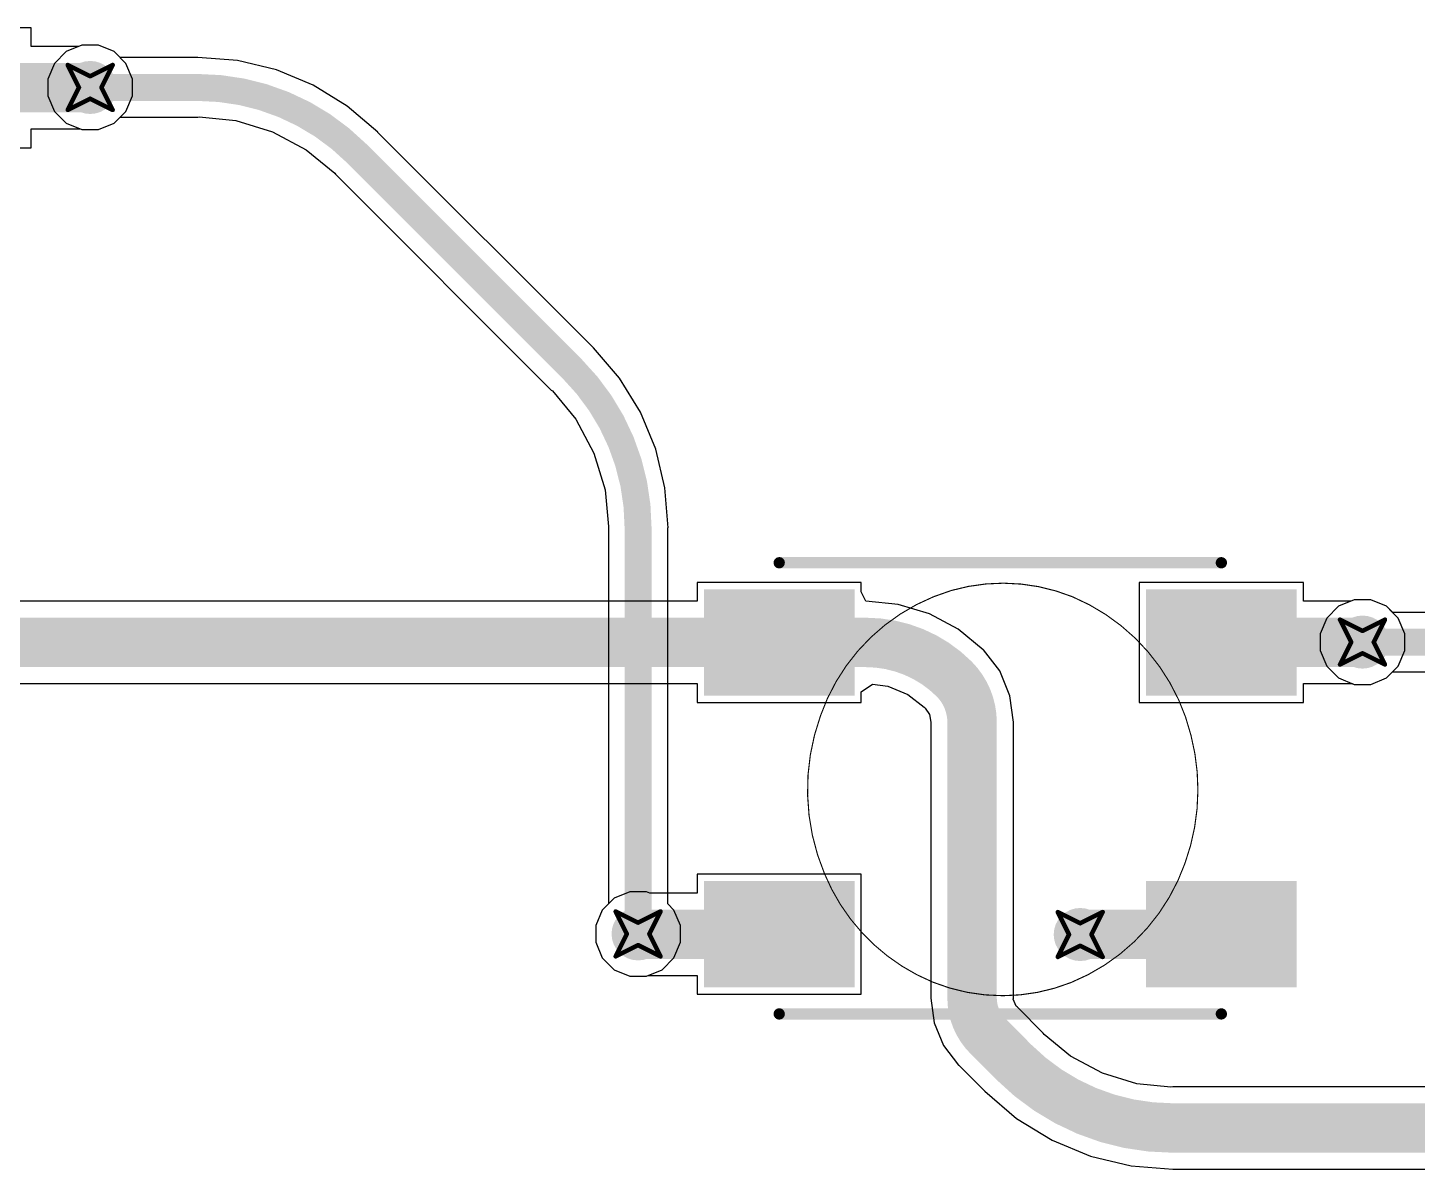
# Model space of a CAD drawing. Header units: inches. Extents: x -11 to 1110, y -7 to 455.
# Drawn here: x 547.38 to 563.1, y 180.33 to 193.24 of the extents above; entities that cross this region are included whole.
import ezdxf

# ---------------------------------------------------------------- set-up
doc = ezdxf.new("R2010")
doc.units = ezdxf.units.IN
for name, color, linetype in [('Bottom Layer', 5, 'Continuous'), ('Drill Drawing', 1, 'Continuous'), ('Mechanical 7', 56, 'Continuous'), ('Top Layer', 1, 'Continuous'), ('Top Overlay', 2, 'Continuous'), ('Top Paste', 8, 'Continuous'), ('Top Solder', 216, 'Continuous'), ('Via Holes', 16, 'Continuous')]:
    doc.layers.add(name, color=color, linetype=linetype)

msp = doc.modelspace()

# ---------------------------------------------------------------- hatches: boundary and pattern name
at = {"layer": 'Bottom Layer'}
h = msp.add_hatch(color=5, dxfattribs=at)
edge = h.paths.add_edge_path()
edge.add_arc((548.09, 192.566), 0.3, 0, 360)
h = msp.add_hatch(color=5, dxfattribs=at)
edge = h.paths.add_edge_path()
edge.add_arc((562.478, 186.294), 0.3, 0, 360)
h = msp.add_hatch(color=5, dxfattribs=at)
edge = h.paths.add_edge_path()
edge.add_arc((554.286, 182.994), 0.3, 0, 360)
h = msp.add_hatch(color=5, dxfattribs=at)
edge = h.paths.add_edge_path()
edge.add_arc((559.286, 182.987), 0.3, 0, 360)
at = {"layer": 'Top Layer'}
h = msp.add_hatch(color=1, dxfattribs=at)
edge = h.paths.add_edge_path()
edge.add_arc((548.09, 192.566), 0.3, 0, 360)
for points in [[(555.132, 186.79), (556.632, 186.79), (556.632, 185.79), (555.132, 185.79)], [(561.632, 185.79), (560.132, 185.79), (560.132, 186.79), (561.632, 186.79)], [(555.132, 183.49), (556.632, 183.49), (556.632, 182.49), (555.132, 182.49)], [(560.132, 183.49), (561.632, 183.49), (561.632, 182.49), (560.132, 182.49)]]:
    msp.add_hatch(color=1, dxfattribs=at).paths.add_polyline_path(points)
h = msp.add_hatch(color=1, dxfattribs=at)
edge = h.paths.add_edge_path()
edge.add_arc((562.478, 186.294), 0.3, 0, 360)
h = msp.add_hatch(color=1, dxfattribs=at)
edge = h.paths.add_edge_path()
edge.add_arc((554.286, 182.994), 0.3, 0, 360)
h = msp.add_hatch(color=1, dxfattribs=at)
edge = h.paths.add_edge_path()
edge.add_arc((559.286, 182.987), 0.3, 0, 360)
at = {"layer": 'Top Paste'}
for points in [[(555.132, 186.79), (556.632, 186.79), (556.632, 185.79), (555.132, 185.79)], [(561.632, 185.79), (560.132, 185.79), (560.132, 186.79), (561.632, 186.79)], [(555.132, 183.49), (556.632, 183.49), (556.632, 182.49), (555.132, 182.49)], [(560.132, 183.49), (561.632, 183.49), (561.632, 182.49), (560.132, 182.49)]]:
    msp.add_hatch(color=8, dxfattribs=at).paths.add_polyline_path(points)
at = {"layer": 'Top Solder'}
for points in [[(555.03, 186.892), (556.734, 186.892), (556.734, 185.689), (555.03, 185.689)], [(561.734, 185.689), (560.03, 185.689), (560.03, 186.892), (561.734, 186.892)], [(555.03, 183.592), (556.734, 183.592), (556.734, 182.389), (555.03, 182.389)], [(560.03, 183.592), (561.734, 183.592), (561.734, 182.389), (560.03, 182.389)]]:
    msp.add_hatch(color=216, dxfattribs=at).paths.add_polyline_path(points)
at = {"layer": 'Via Holes'}
h = msp.add_hatch(color=7, dxfattribs=at)
edge = h.paths.add_edge_path()
edge.add_arc((548.09, 192.566), 0.15, 0, 360)
h = msp.add_hatch(color=7, dxfattribs=at)
edge = h.paths.add_edge_path()
edge.add_arc((562.478, 186.294), 0.15, 0, 360)
h = msp.add_hatch(color=7, dxfattribs=at)
edge = h.paths.add_edge_path()
edge.add_arc((554.286, 182.994), 0.15, 0, 360)
h = msp.add_hatch(color=7, dxfattribs=at)
edge = h.paths.add_edge_path()
edge.add_arc((559.286, 182.987), 0.15, 0, 360)

# ---------------------------------------------------------------- linework, layer by layer
at = {"layer": 'Bottom Layer'}
for p, q in [((547.82, 192.971), (547.685, 192.837)), ((547.995, 193.044), (547.82, 192.971)), ((548.185, 193.044), (547.995, 193.044)), ((548.361, 192.971), (548.185, 193.044)), ((548.429, 192.903), (548.361, 192.971)), ((547.685, 192.837), (547.613, 192.661)), ((549.306, 192.903), (548.429, 192.903)), ((549.756, 192.87), (549.306, 192.905)), ((549.306, 192.905), (549.306, 192.903)), ((550.196, 192.765), (549.756, 192.87)), ((547.613, 192.661), (547.613, 192.471)), ((550.613, 192.592), (550.196, 192.765)), ((550.998, 192.356), (550.613, 192.592)), ((547.613, 192.471), (547.685, 192.296)), ((551.342, 192.062), (550.998, 192.356)), ((547.685, 192.296), (547.82, 192.161)), ((547.82, 192.161), (547.995, 192.089)), ((548.185, 192.089), (548.361, 192.161)), ((548.361, 192.161), (548.429, 192.23)), ((548.429, 192.23), (549.306, 192.23)), ((549.306, 192.23), (549.321, 192.233)), ((549.321, 192.233), (549.737, 192.192)), ((549.737, 192.192), (550.151, 192.066)), ((547.995, 192.089), (548.185, 192.089)), ((550.151, 192.066), (550.533, 191.862)), ((551.34, 192.061), (551.342, 192.062)), ((553.78, 189.62), (551.34, 192.061)), ((550.533, 191.862), (550.856, 191.597)), ((550.856, 191.597), (550.864, 191.584)), ((550.864, 191.584), (553.304, 189.144)), ((553.782, 189.622), (553.78, 189.62)), ((554.076, 189.278), (553.782, 189.622)), ((554.312, 188.893), (554.076, 189.278)), ((553.304, 189.144), (553.317, 189.136)), ((553.317, 189.136), (553.582, 188.813)), ((554.485, 188.476), (554.312, 188.893)), ((553.582, 188.813), (553.786, 188.431)), ((553.786, 188.431), (553.912, 188.017)), ((554.59, 188.037), (554.485, 188.476)), ((553.912, 188.017), (553.953, 187.601)), ((554.625, 187.586), (554.59, 188.037)), ((553.953, 187.601), (553.95, 187.586)), ((553.95, 187.586), (553.95, 183.333)), ((554.623, 183.333), (554.623, 187.586)), ((554.623, 187.586), (554.625, 187.586)), ((562.207, 186.699), (562.073, 186.564)), ((562.383, 186.771), (562.207, 186.699)), ((562.573, 186.771), (562.383, 186.771)), ((562.748, 186.699), (562.573, 186.771)), ((562.817, 186.63), (562.748, 186.699)), ((562.073, 186.564), (562, 186.389)), ((563.275, 186.63), (562.817, 186.63)), ((562, 186.389), (562, 186.199)), ((562, 186.199), (562.073, 186.023)), ((562.073, 186.023), (562.207, 185.889)), ((562.207, 185.889), (562.383, 185.816)), ((562.573, 185.816), (562.748, 185.889)), ((562.748, 185.889), (562.817, 185.957)), ((562.817, 185.957), (563.275, 185.957)), ((562.383, 185.816), (562.573, 185.816)), ((553.881, 183.264), (553.809, 183.089)), ((553.95, 183.333), (553.881, 183.264)), ((554.691, 183.264), (554.623, 183.333)), ((554.764, 183.089), (554.691, 183.264)), ((553.809, 183.089), (553.809, 182.899)), ((554.764, 182.899), (554.764, 183.089)), ((553.809, 182.899), (553.881, 182.723)), ((554.691, 182.723), (554.764, 182.899)), ((553.881, 182.723), (554.016, 182.589)), ((554.016, 182.589), (554.191, 182.516)), ((554.381, 182.516), (554.557, 182.589)), ((554.557, 182.589), (554.691, 182.723)), ((554.191, 182.516), (554.381, 182.516))]:
    msp.add_line(p, q, dxfattribs=at)
for points in [[(548.09, 192.566, 0.305, 0.305, 0), (549.306, 192.566, 0.305, 0.305, 0)], [(549.306, 192.566, 0.305, 0.305, -0.198912), (551.102, 191.822, 0.305, 0.305, 0)], [(551.102, 191.822, 0.305, 0.305, 0), (553.542, 189.382, 0.305, 0.305, 0)], [(553.542, 189.382, 0.305, 0.305, -0.198912), (554.286, 187.586, 0.305, 0.305, 0)], [(554.286, 182.994, 0.305, 0.305, 0), (554.286, 187.586, 0.305, 0.305, 0)], [(562.478, 186.294, 0.305, 0.305, 0), (563.275, 186.294, 0.305, 0.305, 0)]]:
    msp.add_lwpolyline(points, format="xyseb", dxfattribs=at)
for points in [[(548.014, 192.566, 0.152, 0.152, 1), (548.167, 192.566, 0.152, 0.152, 1)], [(549.23, 192.566, 0.152, 0.152, 1), (549.382, 192.566, 0.152, 0.152, 1)], [(549.23, 192.566, 0.152, 0.152, 1), (549.382, 192.566, 0.152, 0.152, 1)], [(551.026, 191.822, 0.152, 0.152, 1), (551.178, 191.822, 0.152, 0.152, 1)], [(551.026, 191.822, 0.152, 0.152, 1), (551.178, 191.822, 0.152, 0.152, 1)], [(553.466, 189.382, 0.152, 0.152, 1), (553.619, 189.382, 0.152, 0.152, 1)], [(553.466, 189.382, 0.152, 0.152, 1), (553.619, 189.382, 0.152, 0.152, 1)], [(554.21, 187.586, 0.152, 0.152, 1), (554.363, 187.586, 0.152, 0.152, 1)], [(554.21, 187.586, 0.152, 0.152, 1), (554.363, 187.586, 0.152, 0.152, 1)], [(562.401, 186.294, 0.152, 0.152, 1), (562.554, 186.294, 0.152, 0.152, 1)], [(554.21, 182.994, 0.152, 0.152, 1), (554.363, 182.994, 0.152, 0.152, 1)]]:
    msp.add_lwpolyline(points, format="xyseb", close=True, dxfattribs=at)
at = {"layer": 'Drill Drawing'}
for points in [[(547.836, 192.82, 0.0508, 0.0508, 0), (548.09, 192.693, 0.0508, 0.0508, 0)], [(547.836, 192.82, 0.0508, 0.0508, 0), (547.963, 192.566, 0.0508, 0.0508, 0)], [(548.09, 192.693, 0.0508, 0.0508, 0), (548.344, 192.82, 0.0508, 0.0508, 0)], [(548.217, 192.566, 0.0508, 0.0508, 0), (548.344, 192.82, 0.0508, 0.0508, 0)], [(547.836, 192.312, 0.0508, 0.0508, 0), (547.963, 192.566, 0.0508, 0.0508, 0)], [(548.217, 192.566, 0.0508, 0.0508, 0), (548.344, 192.312, 0.0508, 0.0508, 0)], [(547.836, 192.312, 0.0508, 0.0508, 0), (548.09, 192.439, 0.0508, 0.0508, 0)], [(548.09, 192.439, 0.0508, 0.0508, 0), (548.344, 192.312, 0.0508, 0.0508, 0)], [(562.224, 186.548, 0.0508, 0.0508, 0), (562.478, 186.421, 0.0508, 0.0508, 0)], [(562.224, 186.548, 0.0508, 0.0508, 0), (562.351, 186.294, 0.0508, 0.0508, 0)], [(562.478, 186.421, 0.0508, 0.0508, 0), (562.732, 186.548, 0.0508, 0.0508, 0)], [(562.605, 186.294, 0.0508, 0.0508, 0), (562.732, 186.548, 0.0508, 0.0508, 0)], [(562.224, 186.04, 0.0508, 0.0508, 0), (562.351, 186.294, 0.0508, 0.0508, 0)], [(562.224, 186.04, 0.0508, 0.0508, 0), (562.478, 186.167, 0.0508, 0.0508, 0)], [(562.478, 186.167, 0.0508, 0.0508, 0), (562.732, 186.04, 0.0508, 0.0508, 0)], [(562.605, 186.294, 0.0508, 0.0508, 0), (562.732, 186.04, 0.0508, 0.0508, 0)], [(554.032, 183.248, 0.0508, 0.0508, 0), (554.286, 183.121, 0.0508, 0.0508, 0)], [(554.032, 183.248, 0.0508, 0.0508, 0), (554.159, 182.994, 0.0508, 0.0508, 0)], [(554.286, 183.121, 0.0508, 0.0508, 0), (554.54, 183.248, 0.0508, 0.0508, 0)], [(554.413, 182.994, 0.0508, 0.0508, 0), (554.54, 183.248, 0.0508, 0.0508, 0)], [(559.032, 183.241, 0.0508, 0.0508, 0), (559.286, 183.114, 0.0508, 0.0508, 0)], [(559.032, 183.241, 0.0508, 0.0508, 0), (559.159, 182.987, 0.0508, 0.0508, 0)], [(559.286, 183.114, 0.0508, 0.0508, 0), (559.54, 183.241, 0.0508, 0.0508, 0)], [(559.413, 182.987, 0.0508, 0.0508, 0), (559.54, 183.241, 0.0508, 0.0508, 0)], [(554.032, 182.74, 0.0508, 0.0508, 0), (554.159, 182.994, 0.0508, 0.0508, 0)], [(554.032, 182.74, 0.0508, 0.0508, 0), (554.286, 182.867, 0.0508, 0.0508, 0)], [(554.286, 182.867, 0.0508, 0.0508, 0), (554.54, 182.74, 0.0508, 0.0508, 0)], [(554.413, 182.994, 0.0508, 0.0508, 0), (554.54, 182.74, 0.0508, 0.0508, 0)], [(559.032, 182.733, 0.0508, 0.0508, 0), (559.159, 182.987, 0.0508, 0.0508, 0)], [(559.413, 182.987, 0.0508, 0.0508, 0), (559.54, 182.733, 0.0508, 0.0508, 0)], [(559.032, 182.733, 0.0508, 0.0508, 0), (559.286, 182.86, 0.0508, 0.0508, 0)], [(559.286, 182.86, 0.0508, 0.0508, 0), (559.54, 182.733, 0.0508, 0.0508, 0)]]:
    msp.add_lwpolyline(points, format="xyseb", dxfattribs=at)
for points in [[(547.824, 192.82, 0.0254, 0.0254, 1), (547.849, 192.82, 0.0254, 0.0254, 1)], [(547.824, 192.82, 0.0254, 0.0254, 1), (547.849, 192.82, 0.0254, 0.0254, 1)], [(548.332, 192.82, 0.0254, 0.0254, 1), (548.357, 192.82, 0.0254, 0.0254, 1)], [(548.332, 192.82, 0.0254, 0.0254, 1), (548.357, 192.82, 0.0254, 0.0254, 1)], [(548.078, 192.693, 0.0254, 0.0254, 1), (548.103, 192.693, 0.0254, 0.0254, 1)], [(548.078, 192.693, 0.0254, 0.0254, 1), (548.103, 192.693, 0.0254, 0.0254, 1)], [(547.951, 192.566, 0.0254, 0.0254, 1), (547.976, 192.566, 0.0254, 0.0254, 1)], [(547.951, 192.566, 0.0254, 0.0254, 1), (547.976, 192.566, 0.0254, 0.0254, 1)], [(548.205, 192.566, 0.0254, 0.0254, 1), (548.23, 192.566, 0.0254, 0.0254, 1)], [(548.205, 192.566, 0.0254, 0.0254, 1), (548.23, 192.566, 0.0254, 0.0254, 1)], [(547.824, 192.312, 0.0254, 0.0254, 1), (547.849, 192.312, 0.0254, 0.0254, 1)], [(547.824, 192.312, 0.0254, 0.0254, 1), (547.849, 192.312, 0.0254, 0.0254, 1)], [(548.078, 192.439, 0.0254, 0.0254, 1), (548.103, 192.439, 0.0254, 0.0254, 1)], [(548.078, 192.439, 0.0254, 0.0254, 1), (548.103, 192.439, 0.0254, 0.0254, 1)], [(548.332, 192.312, 0.0254, 0.0254, 1), (548.357, 192.312, 0.0254, 0.0254, 1)], [(548.332, 192.312, 0.0254, 0.0254, 1), (548.357, 192.312, 0.0254, 0.0254, 1)], [(562.211, 186.548, 0.0254, 0.0254, 1), (562.236, 186.548, 0.0254, 0.0254, 1)], [(562.211, 186.548, 0.0254, 0.0254, 1), (562.236, 186.548, 0.0254, 0.0254, 1)], [(562.719, 186.548, 0.0254, 0.0254, 1), (562.744, 186.548, 0.0254, 0.0254, 1)], [(562.719, 186.548, 0.0254, 0.0254, 1), (562.744, 186.548, 0.0254, 0.0254, 1)], [(562.465, 186.421, 0.0254, 0.0254, 1), (562.49, 186.421, 0.0254, 0.0254, 1)], [(562.465, 186.421, 0.0254, 0.0254, 1), (562.49, 186.421, 0.0254, 0.0254, 1)], [(562.338, 186.294, 0.0254, 0.0254, 1), (562.363, 186.294, 0.0254, 0.0254, 1)], [(562.338, 186.294, 0.0254, 0.0254, 1), (562.363, 186.294, 0.0254, 0.0254, 1)], [(562.465, 186.167, 0.0254, 0.0254, 1), (562.49, 186.167, 0.0254, 0.0254, 1)], [(562.465, 186.167, 0.0254, 0.0254, 1), (562.49, 186.167, 0.0254, 0.0254, 1)], [(562.592, 186.294, 0.0254, 0.0254, 1), (562.617, 186.294, 0.0254, 0.0254, 1)], [(562.592, 186.294, 0.0254, 0.0254, 1), (562.617, 186.294, 0.0254, 0.0254, 1)], [(562.211, 186.04, 0.0254, 0.0254, 1), (562.236, 186.04, 0.0254, 0.0254, 1)], [(562.211, 186.04, 0.0254, 0.0254, 1), (562.236, 186.04, 0.0254, 0.0254, 1)], [(562.719, 186.04, 0.0254, 0.0254, 1), (562.744, 186.04, 0.0254, 0.0254, 1)], [(562.719, 186.04, 0.0254, 0.0254, 1), (562.744, 186.04, 0.0254, 0.0254, 1)], [(554.02, 183.248, 0.0254, 0.0254, 1), (554.045, 183.248, 0.0254, 0.0254, 1)], [(554.02, 183.248, 0.0254, 0.0254, 1), (554.045, 183.248, 0.0254, 0.0254, 1)], [(554.528, 183.248, 0.0254, 0.0254, 1), (554.553, 183.248, 0.0254, 0.0254, 1)], [(554.528, 183.248, 0.0254, 0.0254, 1), (554.553, 183.248, 0.0254, 0.0254, 1)], [(559.02, 183.241, 0.0254, 0.0254, 1), (559.045, 183.241, 0.0254, 0.0254, 1)], [(559.02, 183.241, 0.0254, 0.0254, 1), (559.045, 183.241, 0.0254, 0.0254, 1)], [(559.528, 183.241, 0.0254, 0.0254, 1), (559.553, 183.241, 0.0254, 0.0254, 1)], [(559.528, 183.241, 0.0254, 0.0254, 1), (559.553, 183.241, 0.0254, 0.0254, 1)], [(554.274, 183.121, 0.0254, 0.0254, 1), (554.299, 183.121, 0.0254, 0.0254, 1)], [(554.274, 183.121, 0.0254, 0.0254, 1), (554.299, 183.121, 0.0254, 0.0254, 1)], [(559.274, 183.114, 0.0254, 0.0254, 1), (559.299, 183.114, 0.0254, 0.0254, 1)], [(559.274, 183.114, 0.0254, 0.0254, 1), (559.299, 183.114, 0.0254, 0.0254, 1)], [(554.147, 182.994, 0.0254, 0.0254, 1), (554.172, 182.994, 0.0254, 0.0254, 1)], [(554.147, 182.994, 0.0254, 0.0254, 1), (554.172, 182.994, 0.0254, 0.0254, 1)], [(554.274, 182.867, 0.0254, 0.0254, 1), (554.299, 182.867, 0.0254, 0.0254, 1)], [(554.274, 182.867, 0.0254, 0.0254, 1), (554.299, 182.867, 0.0254, 0.0254, 1)], [(554.401, 182.994, 0.0254, 0.0254, 1), (554.426, 182.994, 0.0254, 0.0254, 1)], [(554.401, 182.994, 0.0254, 0.0254, 1), (554.426, 182.994, 0.0254, 0.0254, 1)], [(559.147, 182.987, 0.0254, 0.0254, 1), (559.172, 182.987, 0.0254, 0.0254, 1)], [(559.147, 182.987, 0.0254, 0.0254, 1), (559.172, 182.987, 0.0254, 0.0254, 1)], [(559.401, 182.987, 0.0254, 0.0254, 1), (559.426, 182.987, 0.0254, 0.0254, 1)], [(559.401, 182.987, 0.0254, 0.0254, 1), (559.426, 182.987, 0.0254, 0.0254, 1)], [(554.02, 182.74, 0.0254, 0.0254, 1), (554.045, 182.74, 0.0254, 0.0254, 1)], [(554.02, 182.74, 0.0254, 0.0254, 1), (554.045, 182.74, 0.0254, 0.0254, 1)], [(554.528, 182.74, 0.0254, 0.0254, 1), (554.553, 182.74, 0.0254, 0.0254, 1)], [(554.528, 182.74, 0.0254, 0.0254, 1), (554.553, 182.74, 0.0254, 0.0254, 1)], [(559.02, 182.733, 0.0254, 0.0254, 1), (559.045, 182.733, 0.0254, 0.0254, 1)], [(559.02, 182.733, 0.0254, 0.0254, 1), (559.045, 182.733, 0.0254, 0.0254, 1)], [(559.274, 182.86, 0.0254, 0.0254, 1), (559.299, 182.86, 0.0254, 0.0254, 1)], [(559.274, 182.86, 0.0254, 0.0254, 1), (559.299, 182.86, 0.0254, 0.0254, 1)], [(559.528, 182.733, 0.0254, 0.0254, 1), (559.553, 182.733, 0.0254, 0.0254, 1)], [(559.528, 182.733, 0.0254, 0.0254, 1), (559.553, 182.733, 0.0254, 0.0254, 1)]]:
    msp.add_lwpolyline(points, format="xyseb", close=True, dxfattribs=at)
at = {"layer": 'Mechanical 7'}
for points in [[(556.349, 185.461, 0.0127, 0.0127, -0.240893), (557.827, 186.877, 0.0127, 0.0127, 0)], [(557.827, 186.877, 0.0127, 0.0127, -0.168573), (559.197, 186.807, 0.0127, 0.0127, 0)], [(559.197, 186.807, 0.0127, 0.0127, -0.237409), (560.538, 185.241, 0.0127, 0.0127, 0)], [(556.394, 183.675, 0.0127, 0.0127, -0.188726), (556.349, 185.461, 0.0127, 0.0127, 0)], [(560.538, 185.241, 0.0127, 0.0127, -0.151742), (560.471, 183.794, 0.0127, 0.0127, 0)], [(557.62, 182.448, 0.0127, 0.0127, -0.200383), (556.394, 183.675, 0.0127, 0.0127, 0)], [(560.471, 183.794, 0.0127, 0.0127, -0.214917), (559.182, 182.444, 0.0127, 0.0127, 0)], [(558.41, 182.295, 0.0127, 0.0127, -0.096553), (557.62, 182.448, 0.0127, 0.0127, 0)], [(559.182, 182.444, 0.0127, 0.0127, -0.094705), (558.41, 182.295, 0.0127, 0.0127, 0)]]:
    msp.add_lwpolyline(points, format="xyseb", dxfattribs=at)
for points in [[(557.824, 186.877, 0.00635, 0.00635, 1), (557.831, 186.877, 0.00635, 0.00635, 1)], [(557.824, 186.877, 0.00635, 0.00635, 1), (557.831, 186.877, 0.00635, 0.00635, 1)], [(559.194, 186.807, 0.00635, 0.00635, 1), (559.2, 186.807, 0.00635, 0.00635, 1)], [(559.194, 186.807, 0.00635, 0.00635, 1), (559.2, 186.807, 0.00635, 0.00635, 1)], [(556.346, 185.461, 0.00635, 0.00635, 1), (556.352, 185.461, 0.00635, 0.00635, 1)], [(556.346, 185.461, 0.00635, 0.00635, 1), (556.352, 185.461, 0.00635, 0.00635, 1)], [(560.535, 185.241, 0.00635, 0.00635, 1), (560.542, 185.241, 0.00635, 0.00635, 1)], [(560.535, 185.241, 0.00635, 0.00635, 1), (560.542, 185.241, 0.00635, 0.00635, 1)], [(556.391, 183.675, 0.00635, 0.00635, 1), (556.397, 183.675, 0.00635, 0.00635, 1)], [(556.391, 183.675, 0.00635, 0.00635, 1), (556.397, 183.675, 0.00635, 0.00635, 1)], [(560.467, 183.794, 0.00635, 0.00635, 1), (560.474, 183.794, 0.00635, 0.00635, 1)], [(560.467, 183.794, 0.00635, 0.00635, 1), (560.474, 183.794, 0.00635, 0.00635, 1)], [(557.617, 182.448, 0.00635, 0.00635, 1), (557.623, 182.448, 0.00635, 0.00635, 1)], [(557.617, 182.448, 0.00635, 0.00635, 1), (557.623, 182.448, 0.00635, 0.00635, 1)], [(559.179, 182.444, 0.00635, 0.00635, 1), (559.185, 182.444, 0.00635, 0.00635, 1)], [(559.179, 182.444, 0.00635, 0.00635, 1), (559.185, 182.444, 0.00635, 0.00635, 1)], [(558.407, 182.295, 0.00635, 0.00635, 1), (558.413, 182.295, 0.00635, 0.00635, 1)], [(558.407, 182.295, 0.00635, 0.00635, 1), (558.413, 182.295, 0.00635, 0.00635, 1)]]:
    msp.add_lwpolyline(points, format="xyseb", close=True, dxfattribs=at)
at = {"layer": 'Top Layer'}
for p, q in [((547.423, 193.241), (545.567, 193.241)), ((547.423, 193.029), (547.423, 193.241)), ((547.959, 193.029), (547.423, 193.029)), ((547.995, 193.044), (547.959, 193.029)), ((548.185, 193.044), (547.995, 193.044)), ((548.361, 192.971), (548.185, 193.044)), ((548.495, 192.837), (548.361, 192.971)), ((548.568, 192.661), (548.495, 192.837)), ((548.568, 192.471), (548.568, 192.661)), ((548.495, 192.296), (548.568, 192.471)), ((548.185, 192.089), (548.361, 192.161)), ((548.361, 192.161), (548.495, 192.296)), ((547.423, 191.885), (547.423, 192.097)), ((547.423, 192.097), (547.975, 192.097)), ((547.975, 192.097), (547.995, 192.089)), ((547.995, 192.089), (548.185, 192.089)), ((545.567, 191.885), (547.423, 191.885)), ((556.81, 186.968), (554.954, 186.968)), ((554.954, 186.968), (554.954, 186.756)), ((556.81, 186.861), (556.81, 186.968)), ((556.863, 186.756), (556.81, 186.861)), ((561.81, 186.968), (559.954, 186.968)), ((559.954, 186.968), (559.954, 185.612)), ((561.81, 186.756), (561.81, 186.968)), ((554.954, 186.756), (545.24, 186.756)), ((557.229, 186.72), (556.863, 186.756)), ((557.581, 186.614), (557.229, 186.72)), ((562.346, 186.756), (561.81, 186.756)), ((562.383, 186.771), (562.346, 186.756)), ((562.573, 186.771), (562.383, 186.771)), ((562.748, 186.699), (562.573, 186.771)), ((562.883, 186.564), (562.748, 186.699)), ((557.906, 186.44), (557.581, 186.614)), ((562.955, 186.389), (562.883, 186.564)), ((558.19, 186.207), (557.906, 186.44)), ((562.955, 186.199), (562.955, 186.389)), ((558.191, 186.208), (558.19, 186.207)), ((558.375, 185.967), (558.191, 186.208)), ((562.883, 186.023), (562.955, 186.199)), ((558.491, 185.687), (558.375, 185.967)), ((562.573, 185.816), (562.748, 185.889)), ((562.748, 185.889), (562.883, 186.023)), ((545.24, 185.824), (554.954, 185.824)), ((554.954, 185.824), (554.954, 185.612)), ((556.81, 185.73), (556.937, 185.819)), ((556.81, 185.612), (556.81, 185.73)), ((556.937, 185.819), (557.109, 185.796)), ((557.109, 185.796), (557.337, 185.701)), ((561.81, 185.612), (561.81, 185.824)), ((561.81, 185.824), (562.363, 185.824)), ((562.363, 185.824), (562.383, 185.816)), ((562.383, 185.816), (562.573, 185.816)), ((554.954, 185.612), (556.81, 185.612)), ((557.337, 185.701), (557.523, 185.559)), ((558.531, 185.387), (558.491, 185.687)), ((559.954, 185.612), (561.81, 185.612)), ((557.523, 185.559), (557.531, 185.548)), ((557.531, 185.548), (557.532, 185.547)), ((557.532, 185.547), (557.581, 185.474)), ((557.581, 185.474), (557.598, 185.388)), ((557.598, 185.388), (557.597, 185.387)), ((557.597, 185.387), (557.597, 182.268)), ((558.53, 182.268), (558.53, 185.387)), ((558.53, 185.387), (558.531, 185.387)), ((556.81, 183.668), (554.954, 183.668)), ((554.954, 183.668), (554.954, 183.456)), ((556.81, 182.312), (556.81, 183.668)), ((554.016, 183.399), (553.881, 183.264)), ((554.191, 183.471), (554.016, 183.399)), ((554.381, 183.471), (554.191, 183.471)), ((554.418, 183.456), (554.381, 183.471)), ((554.954, 183.456), (554.418, 183.456)), ((553.881, 183.264), (553.809, 183.089)), ((553.809, 183.089), (553.809, 182.899)), ((553.809, 182.899), (553.881, 182.723)), ((553.881, 182.723), (554.016, 182.589)), ((554.016, 182.589), (554.191, 182.516)), ((554.191, 182.516), (554.381, 182.516)), ((554.381, 182.516), (554.401, 182.524)), ((554.401, 182.524), (554.954, 182.524)), ((554.954, 182.524), (554.954, 182.312)), ((554.954, 182.312), (556.81, 182.312)), ((557.597, 182.268), (557.597, 182.268)), ((557.597, 182.268), (557.634, 181.99)), ((558.527, 182.256), (558.53, 182.268)), ((558.56, 182.175), (558.527, 182.256)), ((558.571, 182.168), (558.56, 182.175)), ((558.866, 181.873), (558.571, 182.168)), ((557.634, 181.99), (557.741, 181.731)), ((558.878, 181.855), (558.866, 181.873)), ((559.177, 181.61), (558.878, 181.855)), ((557.741, 181.731), (557.911, 181.509)), ((557.911, 181.509), (557.912, 181.509)), ((557.912, 181.509), (558.207, 181.214)), ((559.536, 181.418), (559.177, 181.61)), ((559.927, 181.299), (559.536, 181.418)), ((558.207, 181.214), (558.207, 181.214)), ((558.207, 181.214), (558.565, 180.907)), ((560.311, 181.261), (559.927, 181.299)), ((560.332, 181.266), (560.311, 181.261)), ((569.067, 181.266), (560.332, 181.266)), ((558.565, 180.907), (558.968, 180.661)), ((558.968, 180.661), (559.403, 180.48)), ((559.403, 180.48), (559.862, 180.37)), ((559.862, 180.37), (560.332, 180.333)), ((560.332, 180.333), (560.332, 180.333)), ((560.332, 180.333), (569.084, 180.333))]:
    msp.add_line(p, q, dxfattribs=at)
for points in [[(546.495, 192.563, 0.559, 0.559, 0), (548.09, 192.563, 0.559, 0.559, 0)], [(545.24, 186.29, 0.559, 0.559, 0), (555.882, 186.29, 0.559, 0.559, 0)], [(555.882, 186.29, 0.559, 0.559, 0), (556.863, 186.29, 0.559, 0.559, 0)], [(556.863, 186.29, 0.559, 0.559, -0.198912), (557.86, 185.877, 0.559, 0.559, 0)], [(560.882, 186.29, 0.559, 0.559, 0), (562.478, 186.29, 0.559, 0.559, 0)], [(557.86, 185.877, 0.559, 0.559, -0.198912), (558.063, 185.387, 0.559, 0.559, 0)], [(558.063, 182.268, 0.559, 0.559, 0), (558.063, 185.387, 0.559, 0.559, 0)], [(554.286, 182.99, 0.559, 0.559, 0), (555.882, 182.99, 0.559, 0.559, 0)], [(559.286, 182.99, 0.559, 0.559, 0), (560.882, 182.99, 0.559, 0.559, 0)], [(558.241, 181.839, 0.559, 0.559, -0.198912), (558.063, 182.268, 0.559, 0.559, 0)], [(558.241, 181.839, 0.559, 0.559, 0), (558.536, 181.543, 0.559, 0.559, 0)], [(560.332, 180.799, 0.559, 0.559, -0.198912), (558.536, 181.543, 0.559, 0.559, 0)], [(560.332, 180.799, 0.559, 0.559, 0), (569.084, 180.799, 0.559, 0.559, 0)]]:
    msp.add_lwpolyline(points, format="xyseb", dxfattribs=at)
for points in [[(547.951, 192.563, 0.279, 0.279, 1), (548.23, 192.563, 0.279, 0.279, 1)], [(555.742, 186.29, 0.279, 0.279, 1), (556.022, 186.29, 0.279, 0.279, 1)], [(555.742, 186.29, 0.279, 0.279, 1), (556.022, 186.29, 0.279, 0.279, 1)], [(556.723, 186.29, 0.279, 0.279, 1), (557.003, 186.29, 0.279, 0.279, 1)], [(556.723, 186.29, 0.279, 0.279, 1), (557.003, 186.29, 0.279, 0.279, 1)], [(560.742, 186.29, 0.279, 0.279, 1), (561.022, 186.29, 0.279, 0.279, 1)], [(562.338, 186.29, 0.279, 0.279, 1), (562.617, 186.29, 0.279, 0.279, 1)], [(557.72, 185.877, 0.279, 0.279, 1), (558, 185.877, 0.279, 0.279, 1)], [(557.72, 185.877, 0.279, 0.279, 1), (558, 185.877, 0.279, 0.279, 1)], [(557.924, 185.387, 0.279, 0.279, 1), (558.203, 185.387, 0.279, 0.279, 1)], [(557.924, 185.387, 0.279, 0.279, 1), (558.203, 185.387, 0.279, 0.279, 1)], [(554.147, 182.99, 0.279, 0.279, 1), (554.426, 182.99, 0.279, 0.279, 1)], [(555.742, 182.99, 0.279, 0.279, 1), (556.022, 182.99, 0.279, 0.279, 1)], [(559.147, 182.99, 0.279, 0.279, 1), (559.426, 182.99, 0.279, 0.279, 1)], [(560.742, 182.99, 0.279, 0.279, 1), (561.022, 182.99, 0.279, 0.279, 1)], [(557.924, 182.268, 0.279, 0.279, 1), (558.203, 182.268, 0.279, 0.279, 1)], [(557.924, 182.268, 0.279, 0.279, 1), (558.203, 182.268, 0.279, 0.279, 1)], [(558.101, 181.839, 0.279, 0.279, 1), (558.381, 181.839, 0.279, 0.279, 1)], [(558.101, 181.839, 0.279, 0.279, 1), (558.381, 181.839, 0.279, 0.279, 1)], [(558.397, 181.543, 0.279, 0.279, 1), (558.676, 181.543, 0.279, 0.279, 1)], [(558.397, 181.543, 0.279, 0.279, 1), (558.676, 181.543, 0.279, 0.279, 1)], [(560.193, 180.799, 0.279, 0.279, 1), (560.472, 180.799, 0.279, 0.279, 1)], [(560.193, 180.799, 0.279, 0.279, 1), (560.472, 180.799, 0.279, 0.279, 1)]]:
    msp.add_lwpolyline(points, format="xyseb", close=True, dxfattribs=at)
at = {"layer": 'Top Overlay'}
for points in [[(555.882, 187.191, 0.127, 0.127, 0), (560.882, 187.191, 0.127, 0.127, 0)], [(554.826, 186.444, 0.254, 0.254, 0), (554.953, 186.317, 0.254, 0.254, 0)], [(554.826, 186.19, 0.254, 0.254, 0), (554.826, 186.444, 0.254, 0.254, 0)], [(554.826, 186.19, 0.254, 0.254, 0), (554.953, 186.317, 0.254, 0.254, 0)], [(555.882, 182.089, 0.127, 0.127, 0), (560.882, 182.089, 0.127, 0.127, 0)]]:
    msp.add_lwpolyline(points, format="xyseb", dxfattribs=at)
for points in [[(555.85, 187.191, 0.0635, 0.0635, 1), (555.914, 187.191, 0.0635, 0.0635, 1)], [(560.85, 187.191, 0.0635, 0.0635, 1), (560.914, 187.191, 0.0635, 0.0635, 1)], [(554.762, 186.444, 0.127, 0.127, 1), (554.889, 186.444, 0.127, 0.127, 1)], [(554.762, 186.444, 0.127, 0.127, 1), (554.889, 186.444, 0.127, 0.127, 1)], [(554.889, 186.317, 0.127, 0.127, 1), (555.016, 186.317, 0.127, 0.127, 1)], [(554.889, 186.317, 0.127, 0.127, 1), (555.016, 186.317, 0.127, 0.127, 1)], [(554.762, 186.19, 0.127, 0.127, 1), (554.889, 186.19, 0.127, 0.127, 1)], [(554.762, 186.19, 0.127, 0.127, 1), (554.889, 186.19, 0.127, 0.127, 1)], [(555.85, 182.089, 0.0635, 0.0635, 1), (555.914, 182.089, 0.0635, 0.0635, 1)], [(560.85, 182.089, 0.0635, 0.0635, 1), (560.914, 182.089, 0.0635, 0.0635, 1)]]:
    msp.add_lwpolyline(points, format="xyseb", close=True, dxfattribs=at)

doc.saveas('drawing.dxf')
